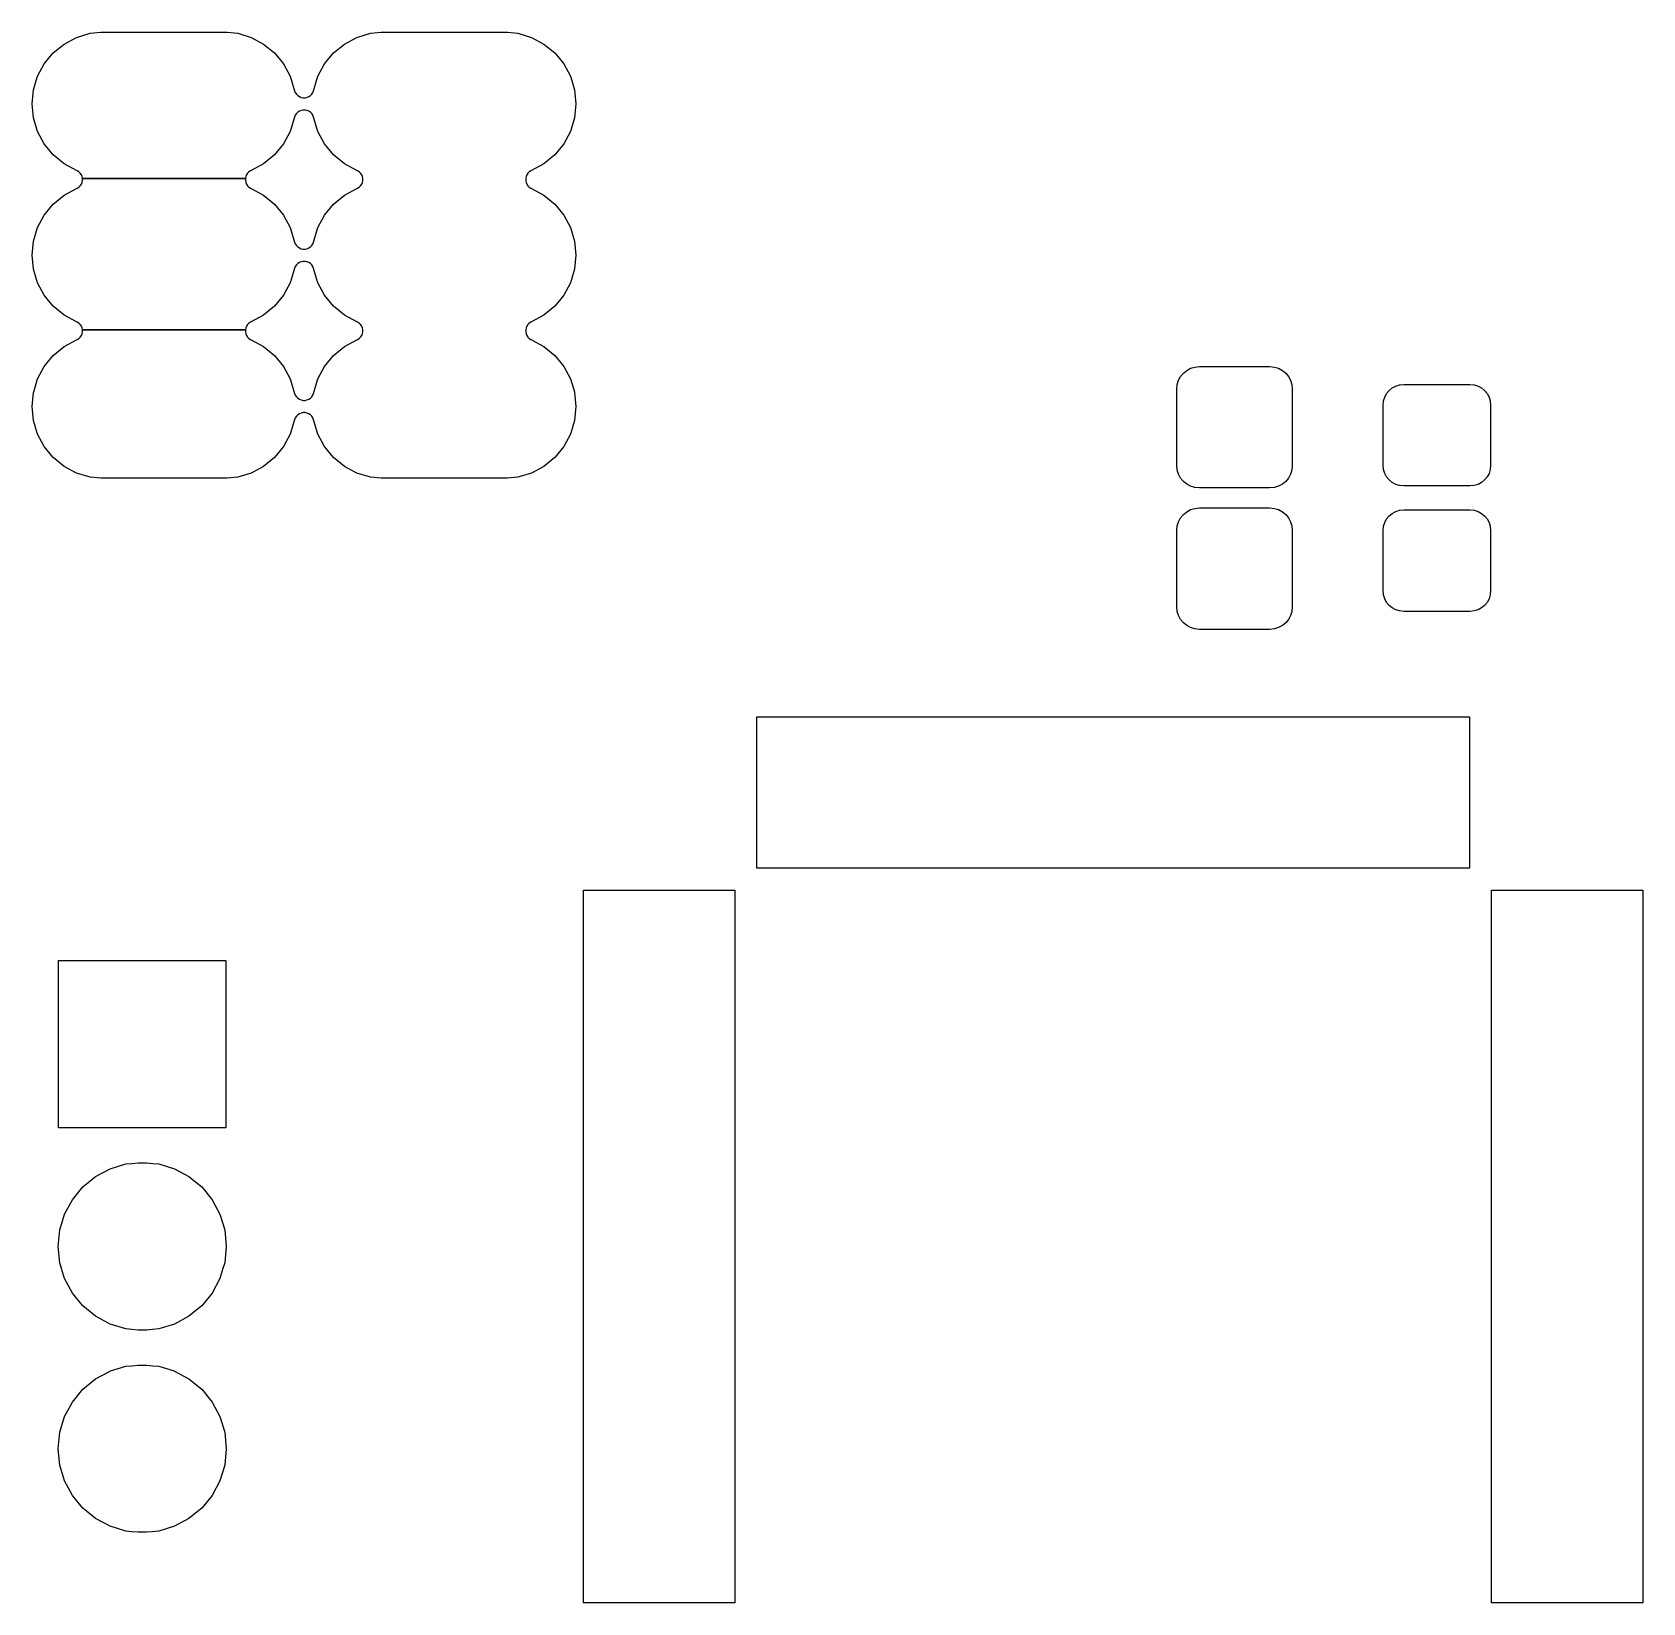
# Model space of a CAD drawing. Extents: x 130.5 to 171.5, y -129.9 to -85.4.
# Drawn here: x 131.88 to 152.1, y -109.47 to -89.75 of the extents above; entities that cross this region are included whole.
import ezdxf

# ---------------------------------------------------------------- set-up
doc = ezdxf.new("R2010")
doc.units = 0
doc.header["$MEASUREMENT"] = 0
doc.layers.add('BLACK', color=7, linetype='CONTINUOUS')

msp = doc.modelspace()

# ---------------------------------------------------------------- linework, layer by layer
at = {"layer": 'BLACK', "linetype": 'CONTINUOUS'}
for p, q in [((132.436, -89.8185), (132.606, -89.767)), ((132.606, -89.767), (132.738, -89.754)), ((132.606, -89.767), (132.606, -89.767)), ((132.606, -89.767), (132.606, -89.767)), ((132.738, -89.754), (134.326, -89.754)), ((134.326, -89.754), (134.458, -89.767)), ((134.458, -89.767), (134.458, -89.767)), ((134.458, -89.767), (134.458, -89.767)), ((134.458, -89.767), (134.628, -89.8185)), ((135.956, -89.8185), (136.126, -89.767)), ((136.126, -89.767), (136.258, -89.754)), ((136.126, -89.767), (136.126, -89.767)), ((136.126, -89.767), (136.126, -89.767)), ((136.258, -89.754), (137.846, -89.754)), ((137.846, -89.754), (137.978, -89.767)), ((137.978, -89.767), (137.978, -89.767)), ((137.978, -89.767), (137.978, -89.767)), ((137.978, -89.767), (138.148, -89.8185)), ((132.143, -90.0145), (132.28, -89.9021)), ((132.28, -89.9021), (132.436, -89.8185)), ((132.436, -89.8185), (132.436, -89.8185)), ((132.436, -89.8185), (132.436, -89.8185)), ((134.628, -89.8185), (134.628, -89.8185)), ((134.628, -89.8185), (134.628, -89.8185)), ((134.628, -89.8185), (134.784, -89.9021)), ((134.784, -89.9021), (134.921, -90.0145)), ((135.663, -90.0145), (135.8, -89.9021)), ((135.8, -89.9021), (135.956, -89.8185)), ((135.956, -89.8185), (135.956, -89.8185)), ((135.956, -89.8185), (135.956, -89.8185)), ((138.148, -89.8185), (138.148, -89.8185)), ((138.148, -89.8185), (138.148, -89.8185)), ((138.148, -89.8185), (138.304, -89.9021)), ((138.304, -89.9021), (138.441, -90.0145)), ((131.946, -90.3079), (132.03, -90.1516)), ((132.03, -90.1516), (132.143, -90.0145)), ((134.921, -90.0145), (135.034, -90.1516)), ((135.034, -90.1516), (135.118, -90.3079)), ((135.466, -90.3079), (135.55, -90.1516)), ((135.55, -90.1516), (135.663, -90.0145)), ((138.441, -90.0145), (138.554, -90.1516)), ((138.554, -90.1516), (138.638, -90.3079)), ((131.895, -90.4776), (131.946, -90.3079)), ((131.946, -90.3079), (131.946, -90.3079)), ((131.946, -90.3079), (131.946, -90.3079)), ((135.118, -90.3079), (135.172, -90.4888)), ((135.412, -90.4888), (135.466, -90.3079)), ((138.638, -90.3079), (138.638, -90.3079)), ((138.638, -90.3079), (138.638, -90.3079)), ((138.638, -90.3079), (138.689, -90.4776)), ((131.878, -90.654), (131.895, -90.4776)), ((131.895, -90.4776), (131.895, -90.4776)), ((135.172, -90.4888), (135.182, -90.5114)), ((135.182, -90.5114), (135.195, -90.5318)), ((135.195, -90.5318), (135.213, -90.5491)), ((135.213, -90.5491), (135.233, -90.5627)), ((135.233, -90.5627), (135.256, -90.5721)), ((135.256, -90.5721), (135.28, -90.5769)), ((135.28, -90.5769), (135.304, -90.5769)), ((135.304, -90.5769), (135.328, -90.5721)), ((135.328, -90.5721), (135.351, -90.5627)), ((135.351, -90.5627), (135.371, -90.5491)), ((135.371, -90.5491), (135.389, -90.5318)), ((135.389, -90.5318), (135.402, -90.5114)), ((135.402, -90.5114), (135.412, -90.4888)), ((138.689, -90.4776), (138.689, -90.4776)), ((138.689, -90.4776), (138.706, -90.654)), ((131.895, -90.8304), (131.878, -90.654)), ((135.182, -90.7966), (135.172, -90.8192)), ((135.195, -90.7762), (135.182, -90.7966)), ((135.213, -90.7589), (135.195, -90.7762)), ((135.233, -90.7452), (135.213, -90.7589)), ((135.256, -90.7359), (135.233, -90.7452)), ((135.28, -90.7311), (135.256, -90.7359)), ((135.304, -90.7311), (135.28, -90.7311)), ((135.328, -90.7359), (135.304, -90.7311)), ((135.351, -90.7452), (135.328, -90.7359)), ((135.371, -90.7589), (135.351, -90.7452)), ((135.389, -90.7762), (135.371, -90.7589)), ((135.402, -90.7966), (135.389, -90.7762)), ((135.412, -90.8192), (135.402, -90.7966)), ((138.706, -90.654), (138.689, -90.8304)), ((131.938, -90.9715), (131.895, -90.8304)), ((131.895, -90.8304), (131.895, -90.8304)), ((131.895, -90.8304), (131.895, -90.8304)), ((131.946, -91.0001), (131.938, -90.9715)), ((132.03, -91.1564), (131.946, -91.0001)), ((135.118, -91.0001), (135.034, -91.1564)), ((135.172, -90.8192), (135.118, -91.0001)), ((135.466, -91.0001), (135.412, -90.8192)), ((135.55, -91.1564), (135.466, -91.0001)), ((138.638, -91.0001), (138.554, -91.1564)), ((138.646, -90.9715), (138.638, -91.0001)), ((138.689, -90.8304), (138.646, -90.9715)), ((138.689, -90.8304), (138.689, -90.8304)), ((138.689, -90.8304), (138.689, -90.8304)), ((132.143, -91.2935), (132.03, -91.1564)), ((135.034, -91.1564), (134.921, -91.2935)), ((135.663, -91.2935), (135.55, -91.1564)), ((138.554, -91.1564), (138.441, -91.2935)), ((132.28, -91.4059), (132.143, -91.2935)), ((132.444, -91.4938), (132.28, -91.4059)), ((134.784, -91.4059), (134.62, -91.4938)), ((134.921, -91.2935), (134.784, -91.4059)), ((135.8, -91.4059), (135.663, -91.2935)), ((135.964, -91.4938), (135.8, -91.4059)), ((138.304, -91.4059), (138.14, -91.4938)), ((138.441, -91.2935), (138.304, -91.4059)), ((132.464, -91.5074), (132.444, -91.4938)), ((132.482, -91.5247), (132.464, -91.5074)), ((132.495, -91.5451), (132.482, -91.5247)), ((132.505, -91.5677), (132.495, -91.5451)), ((132.509, -91.5917), (132.505, -91.5677)), ((132.509, -91.6163), (132.509, -91.5917)), ((132.509, -91.5917), (134.555, -91.5917)), ((134.555, -91.5917), (132.509, -91.5917)), ((134.559, -91.5677), (134.555, -91.5917)), ((134.555, -91.5917), (134.555, -91.6163)), ((134.569, -91.5451), (134.559, -91.5677)), ((134.582, -91.5247), (134.569, -91.5451)), ((134.6, -91.5074), (134.582, -91.5247)), ((134.62, -91.4938), (134.6, -91.5074)), ((135.984, -91.5074), (135.964, -91.4938)), ((136.002, -91.5247), (135.984, -91.5074)), ((136.015, -91.5451), (136.002, -91.5247)), ((136.025, -91.5677), (136.015, -91.5451)), ((136.029, -91.5917), (136.025, -91.5677)), ((136.029, -91.6163), (136.029, -91.5917)), ((138.079, -91.5677), (138.075, -91.5917)), ((138.075, -91.5917), (138.075, -91.6163)), ((138.089, -91.5451), (138.079, -91.5677)), ((138.102, -91.5247), (138.089, -91.5451)), ((138.12, -91.5074), (138.102, -91.5247)), ((138.14, -91.4938), (138.12, -91.5074)), ((132.143, -91.9145), (132.28, -91.8021)), ((132.28, -91.8021), (132.444, -91.7142)), ((132.444, -91.7142), (132.464, -91.7006)), ((132.464, -91.7006), (132.482, -91.6833)), ((132.482, -91.6833), (132.495, -91.6629)), ((132.495, -91.6629), (132.505, -91.6403)), ((132.505, -91.6403), (132.509, -91.6163)), ((134.555, -91.6163), (134.559, -91.6403)), ((134.559, -91.6403), (134.569, -91.6629)), ((134.569, -91.6629), (134.582, -91.6833)), ((134.582, -91.6833), (134.6, -91.7006)), ((134.6, -91.7006), (134.62, -91.7142)), ((134.62, -91.7142), (134.784, -91.8021)), ((134.784, -91.8021), (134.921, -91.9145)), ((135.663, -91.9145), (135.8, -91.8021)), ((135.8, -91.8021), (135.964, -91.7142)), ((135.964, -91.7142), (135.984, -91.7006)), ((135.984, -91.7006), (136.002, -91.6833)), ((136.002, -91.6833), (136.015, -91.6629)), ((136.015, -91.6629), (136.025, -91.6403)), ((136.025, -91.6403), (136.029, -91.6163)), ((138.075, -91.6163), (138.079, -91.6403)), ((138.079, -91.6403), (138.089, -91.6629)), ((138.089, -91.6629), (138.102, -91.6833)), ((138.102, -91.6833), (138.12, -91.7006)), ((138.12, -91.7006), (138.14, -91.7142)), ((138.14, -91.7142), (138.304, -91.8021)), ((138.304, -91.8021), (138.441, -91.9145)), ((132.03, -92.0516), (132.143, -91.9145)), ((134.921, -91.9145), (135.034, -92.0516)), ((135.55, -92.0516), (135.663, -91.9145)), ((138.441, -91.9145), (138.554, -92.0516)), ((131.895, -92.3776), (131.946, -92.2079)), ((131.946, -92.2079), (132.03, -92.0516)), ((135.034, -92.0516), (135.118, -92.2079)), ((135.118, -92.2079), (135.172, -92.3888)), ((135.412, -92.3888), (135.466, -92.2079)), ((135.466, -92.2079), (135.55, -92.0516)), ((138.554, -92.0516), (138.638, -92.2079)), ((138.638, -92.2079), (138.689, -92.3776)), ((131.878, -92.554), (131.895, -92.3776)), ((135.172, -92.3888), (135.182, -92.4114)), ((135.182, -92.4114), (135.195, -92.4318)), ((135.389, -92.4318), (135.402, -92.4114)), ((135.402, -92.4114), (135.412, -92.3888)), ((138.689, -92.3776), (138.706, -92.554)), ((131.895, -92.7304), (131.878, -92.554)), ((135.195, -92.4318), (135.213, -92.4491)), ((135.213, -92.4491), (135.233, -92.4627)), ((135.233, -92.4627), (135.256, -92.4721)), ((135.256, -92.4721), (135.28, -92.4769)), ((135.28, -92.4769), (135.304, -92.4769)), ((135.304, -92.4769), (135.328, -92.4721)), ((135.328, -92.4721), (135.351, -92.4627)), ((135.351, -92.4627), (135.371, -92.4491)), ((135.371, -92.4491), (135.389, -92.4318)), ((138.706, -92.554), (138.689, -92.7304)), ((131.946, -92.9001), (131.895, -92.7304)), ((135.172, -92.7192), (135.118, -92.9001)), ((135.182, -92.6966), (135.172, -92.7192)), ((135.195, -92.6762), (135.182, -92.6966)), ((135.213, -92.6589), (135.195, -92.6762)), ((135.233, -92.6452), (135.213, -92.6589)), ((135.256, -92.6359), (135.233, -92.6452)), ((135.28, -92.6311), (135.256, -92.6359)), ((135.304, -92.6311), (135.28, -92.6311)), ((135.328, -92.6359), (135.304, -92.6311)), ((135.351, -92.6452), (135.328, -92.6359)), ((135.371, -92.6589), (135.351, -92.6452)), ((135.389, -92.6762), (135.371, -92.6589)), ((135.402, -92.6966), (135.389, -92.6762)), ((135.412, -92.7192), (135.402, -92.6966)), ((135.466, -92.9001), (135.412, -92.7192)), ((138.689, -92.7304), (138.638, -92.9001)), ((132.03, -93.0564), (131.946, -92.9001)), ((135.118, -92.9001), (135.034, -93.0564)), ((135.55, -93.0564), (135.466, -92.9001)), ((138.638, -92.9001), (138.554, -93.0564)), ((132.143, -93.1935), (132.03, -93.0564)), ((132.28, -93.3059), (132.143, -93.1935)), ((134.921, -93.1935), (134.784, -93.3059)), ((135.034, -93.0564), (134.921, -93.1935)), ((135.663, -93.1935), (135.55, -93.0564)), ((135.8, -93.3059), (135.663, -93.1935)), ((138.441, -93.1935), (138.304, -93.3059)), ((138.554, -93.0564), (138.441, -93.1935)), ((132.444, -93.3938), (132.28, -93.3059)), ((132.464, -93.4074), (132.444, -93.3938)), ((132.482, -93.4247), (132.464, -93.4074)), ((132.495, -93.4451), (132.482, -93.4247)), ((134.582, -93.4247), (134.569, -93.4451)), ((134.6, -93.4074), (134.582, -93.4247)), ((134.62, -93.3938), (134.6, -93.4074)), ((134.784, -93.3059), (134.62, -93.3938)), ((135.964, -93.3938), (135.8, -93.3059)), ((135.984, -93.4074), (135.964, -93.3938)), ((136.002, -93.4247), (135.984, -93.4074)), ((136.015, -93.4451), (136.002, -93.4247)), ((138.102, -93.4247), (138.089, -93.4451)), ((138.12, -93.4074), (138.102, -93.4247)), ((138.14, -93.3938), (138.12, -93.4074)), ((138.304, -93.3059), (138.14, -93.3938)), ((132.28, -93.7021), (132.444, -93.6142)), ((132.444, -93.6142), (132.464, -93.6006)), ((132.464, -93.6006), (132.482, -93.5833)), ((132.482, -93.5833), (132.495, -93.5629)), ((132.505, -93.4677), (132.495, -93.4451)), ((132.495, -93.5629), (132.505, -93.5403)), ((132.509, -93.4917), (132.505, -93.4677)), ((132.505, -93.5403), (132.509, -93.5163)), ((132.509, -93.5163), (132.509, -93.4917)), ((132.509, -93.4917), (134.555, -93.4917)), ((134.555, -93.4917), (132.509, -93.4917)), ((134.559, -93.4677), (134.555, -93.4917)), ((134.555, -93.4917), (134.555, -93.5163)), ((134.555, -93.5163), (134.559, -93.5403)), ((134.569, -93.4451), (134.559, -93.4677)), ((134.559, -93.5403), (134.569, -93.5629)), ((134.569, -93.5629), (134.582, -93.5833)), ((134.582, -93.5833), (134.6, -93.6006)), ((134.6, -93.6006), (134.62, -93.6142)), ((134.62, -93.6142), (134.784, -93.7021)), ((135.8, -93.7021), (135.964, -93.6142)), ((135.964, -93.6142), (135.984, -93.6006)), ((135.984, -93.6006), (136.002, -93.5833)), ((136.002, -93.5833), (136.015, -93.5629)), ((136.025, -93.4677), (136.015, -93.4451)), ((136.015, -93.5629), (136.025, -93.5403)), ((136.029, -93.4917), (136.025, -93.4677)), ((136.025, -93.5403), (136.029, -93.5163)), ((136.029, -93.5163), (136.029, -93.4917)), ((138.079, -93.4677), (138.075, -93.4917)), ((138.075, -93.4917), (138.075, -93.5163)), ((138.075, -93.5163), (138.079, -93.5403)), ((138.089, -93.4451), (138.079, -93.4677)), ((138.079, -93.5403), (138.089, -93.5629)), ((138.089, -93.5629), (138.102, -93.5833)), ((138.102, -93.5833), (138.12, -93.6006)), ((138.12, -93.6006), (138.14, -93.6142)), ((138.14, -93.6142), (138.304, -93.7021)), ((132.03, -93.9516), (132.143, -93.8145)), ((132.143, -93.8145), (132.28, -93.7021)), ((134.784, -93.7021), (134.921, -93.8145)), ((134.921, -93.8145), (135.034, -93.9516)), ((135.55, -93.9516), (135.663, -93.8145)), ((135.663, -93.8145), (135.8, -93.7021)), ((138.304, -93.7021), (138.441, -93.8145)), ((138.441, -93.8145), (138.554, -93.9516)), ((131.946, -94.1079), (132.03, -93.9516)), ((135.034, -93.9516), (135.118, -94.1079)), ((135.466, -94.1079), (135.55, -93.9516)), ((138.554, -93.9516), (138.638, -94.1079)), ((146.299, -94.0767), (146.333, -94.0344)), ((146.333, -94.0344), (146.376, -93.9997)), ((146.376, -93.9997), (146.424, -93.9739)), ((146.424, -93.9739), (146.476, -93.958)), ((146.476, -93.958), (146.537, -93.952)), ((146.537, -93.952), (147.415, -93.952)), ((147.415, -93.952), (147.476, -93.958)), ((147.476, -93.958), (147.528, -93.9739)), ((147.528, -93.9739), (147.576, -93.9997)), ((147.576, -93.9997), (147.619, -94.0344)), ((147.619, -94.0344), (147.653, -94.0767)), ((131.897, -94.2704), (131.946, -94.1079)), ((131.946, -94.1079), (131.946, -94.1079)), ((131.946, -94.1079), (131.946, -94.1079)), ((135.118, -94.1079), (135.172, -94.2888)), ((135.412, -94.2888), (135.466, -94.1079)), ((138.638, -94.1079), (138.638, -94.1079)), ((138.638, -94.1079), (138.638, -94.1079)), ((138.638, -94.1079), (138.687, -94.2704)), ((146.251, -94.2379), (146.257, -94.1773)), ((146.251, -95.1911), (146.251, -94.2379)), ((146.257, -94.1773), (146.273, -94.1249)), ((146.273, -94.1249), (146.299, -94.0767)), ((147.653, -94.0767), (147.679, -94.1249)), ((147.679, -94.1249), (147.695, -94.1773)), ((147.695, -94.1773), (147.701, -94.2379)), ((147.701, -94.2379), (147.701, -95.1911)), ((148.916, -94.2525), (148.955, -94.2207)), ((148.955, -94.2207), (148.999, -94.1971)), ((148.999, -94.1971), (149.047, -94.1825)), ((149.047, -94.1825), (149.103, -94.177)), ((149.103, -94.177), (149.929, -94.177)), ((149.929, -94.177), (149.985, -94.1825)), ((149.985, -94.1825), (150.033, -94.1971)), ((150.033, -94.1971), (150.077, -94.2207)), ((150.077, -94.2207), (150.116, -94.2525)), ((131.878, -94.454), (131.895, -94.2776)), ((131.895, -94.2776), (131.897, -94.2704)), ((135.172, -94.2888), (135.182, -94.3114)), ((135.182, -94.3114), (135.195, -94.3318)), ((135.195, -94.3318), (135.213, -94.3491)), ((135.213, -94.3491), (135.233, -94.3627)), ((135.233, -94.3627), (135.256, -94.3721)), ((135.256, -94.3721), (135.28, -94.3769)), ((135.28, -94.3769), (135.304, -94.3769)), ((135.304, -94.3769), (135.328, -94.3721)), ((135.328, -94.3721), (135.351, -94.3627)), ((135.351, -94.3627), (135.371, -94.3491)), ((135.371, -94.3491), (135.389, -94.3318)), ((135.389, -94.3318), (135.402, -94.3114)), ((135.402, -94.3114), (135.412, -94.2888)), ((138.687, -94.2704), (138.689, -94.2776)), ((138.689, -94.2776), (138.706, -94.454)), ((148.841, -94.4394), (148.847, -94.3834)), ((148.841, -95.1896), (148.841, -94.4394)), ((148.847, -94.3834), (148.861, -94.3354)), ((148.861, -94.3354), (148.885, -94.2912)), ((148.885, -94.2912), (148.916, -94.2525)), ((150.116, -94.2525), (150.147, -94.2912)), ((150.147, -94.2912), (150.171, -94.3354)), ((150.171, -94.3354), (150.185, -94.3834)), ((150.185, -94.3834), (150.191, -94.4394)), ((150.191, -94.4394), (150.191, -95.1896)), ((131.895, -94.6304), (131.878, -94.454)), ((131.946, -94.8001), (131.895, -94.6304)), ((135.172, -94.6192), (135.118, -94.8001)), ((135.182, -94.5966), (135.172, -94.6192)), ((135.195, -94.5762), (135.182, -94.5966)), ((135.213, -94.5589), (135.195, -94.5762)), ((135.233, -94.5452), (135.213, -94.5589)), ((135.256, -94.5359), (135.233, -94.5452)), ((135.28, -94.5311), (135.256, -94.5359)), ((135.304, -94.5311), (135.28, -94.5311)), ((135.328, -94.5359), (135.304, -94.5311)), ((135.351, -94.5452), (135.328, -94.5359)), ((135.371, -94.5589), (135.351, -94.5452)), ((135.389, -94.5762), (135.371, -94.5589)), ((135.402, -94.5966), (135.389, -94.5762)), ((135.412, -94.6192), (135.402, -94.5966)), ((135.466, -94.8001), (135.412, -94.6192)), ((138.689, -94.6304), (138.638, -94.8001)), ((138.706, -94.454), (138.689, -94.6304)), ((132.03, -94.9564), (131.946, -94.8001)), ((135.118, -94.8001), (135.034, -94.9564)), ((135.55, -94.9564), (135.466, -94.8001)), ((138.638, -94.8001), (138.554, -94.9564)), ((132.143, -95.0935), (132.03, -94.9564)), ((135.034, -94.9564), (134.921, -95.0935)), ((135.663, -95.0935), (135.55, -94.9564)), ((138.554, -94.9564), (138.441, -95.0935)), ((132.28, -95.2059), (132.143, -95.0935)), ((132.436, -95.2895), (132.28, -95.2059)), ((134.784, -95.2059), (134.628, -95.2895)), ((134.921, -95.0935), (134.784, -95.2059)), ((135.8, -95.2059), (135.663, -95.0935)), ((135.956, -95.2895), (135.8, -95.2059)), ((138.304, -95.2059), (138.148, -95.2895)), ((138.441, -95.0935), (138.304, -95.2059)), ((146.257, -95.2517), (146.251, -95.1911)), ((146.273, -95.3041), (146.257, -95.2517)), ((147.695, -95.2517), (147.679, -95.3041)), ((147.701, -95.1911), (147.695, -95.2517)), ((148.847, -95.2456), (148.841, -95.1896)), ((148.861, -95.2936), (148.847, -95.2456)), ((150.185, -95.2456), (150.171, -95.2936)), ((150.191, -95.1896), (150.185, -95.2456)), ((132.606, -95.341), (132.436, -95.2895)), ((132.436, -95.2895), (132.436, -95.2895)), ((132.436, -95.2895), (132.436, -95.2895)), ((132.738, -95.354), (132.606, -95.341)), ((132.606, -95.341), (132.606, -95.341)), ((132.606, -95.341), (132.606, -95.341)), ((134.326, -95.354), (132.738, -95.354)), ((134.458, -95.341), (134.326, -95.354)), ((134.628, -95.2895), (134.458, -95.341)), ((134.458, -95.341), (134.458, -95.341)), ((134.458, -95.341), (134.458, -95.341)), ((134.628, -95.2895), (134.628, -95.2895)), ((134.628, -95.2895), (134.628, -95.2895)), ((136.126, -95.341), (135.956, -95.2895)), ((135.956, -95.2895), (135.956, -95.2895)), ((135.956, -95.2895), (135.956, -95.2895)), ((136.258, -95.354), (136.126, -95.341)), ((136.126, -95.341), (136.126, -95.341)), ((136.126, -95.341), (136.126, -95.341)), ((137.846, -95.354), (136.258, -95.354)), ((137.978, -95.341), (137.846, -95.354)), ((138.148, -95.2895), (137.978, -95.341)), ((137.978, -95.341), (137.978, -95.341)), ((137.978, -95.341), (137.978, -95.341)), ((138.148, -95.2895), (138.148, -95.2895)), ((138.148, -95.2895), (138.148, -95.2895)), ((146.299, -95.3523), (146.273, -95.3041)), ((146.333, -95.3946), (146.299, -95.3523)), ((146.376, -95.4293), (146.333, -95.3946)), ((146.424, -95.4551), (146.376, -95.4293)), ((146.476, -95.471), (146.424, -95.4551)), ((147.528, -95.4551), (147.476, -95.471)), ((147.576, -95.4293), (147.528, -95.4551)), ((147.619, -95.3946), (147.576, -95.4293)), ((147.653, -95.3523), (147.619, -95.3946)), ((147.679, -95.3041), (147.653, -95.3523)), ((148.885, -95.3378), (148.861, -95.2936)), ((148.916, -95.3765), (148.885, -95.3378)), ((148.955, -95.4083), (148.916, -95.3765)), ((148.999, -95.4319), (148.955, -95.4083)), ((149.047, -95.4465), (148.999, -95.4319)), ((149.103, -95.452), (149.047, -95.4465)), ((149.929, -95.452), (149.103, -95.452)), ((149.985, -95.4465), (149.929, -95.452)), ((150.033, -95.4319), (149.985, -95.4465)), ((150.077, -95.4083), (150.033, -95.4319)), ((150.116, -95.3765), (150.077, -95.4083)), ((150.147, -95.3378), (150.116, -95.3765)), ((150.171, -95.2936), (150.147, -95.3378)), ((146.537, -95.477), (146.476, -95.471)), ((147.415, -95.477), (146.537, -95.477)), ((147.476, -95.471), (147.415, -95.477)), ((146.273, -95.8999), (146.299, -95.8517)), ((146.299, -95.8517), (146.333, -95.8094)), ((146.333, -95.8094), (146.376, -95.7747)), ((146.376, -95.7747), (146.424, -95.7489)), ((146.424, -95.7489), (146.476, -95.733)), ((146.476, -95.733), (146.537, -95.727)), ((146.537, -95.727), (147.415, -95.727)), ((147.415, -95.727), (147.476, -95.733)), ((147.476, -95.733), (147.528, -95.7489)), ((147.528, -95.7489), (147.576, -95.7747)), ((147.576, -95.7747), (147.619, -95.8094)), ((147.619, -95.8094), (147.653, -95.8517)), ((147.653, -95.8517), (147.679, -95.8999)), ((148.885, -95.8662), (148.916, -95.8275)), ((148.916, -95.8275), (148.955, -95.7957)), ((148.955, -95.7957), (148.999, -95.7721)), ((148.999, -95.7721), (149.047, -95.7575)), ((149.047, -95.7575), (149.103, -95.752)), ((149.103, -95.752), (149.929, -95.752)), ((149.929, -95.752), (149.985, -95.7575)), ((149.985, -95.7575), (150.033, -95.7721)), ((150.033, -95.7721), (150.077, -95.7957)), ((150.077, -95.7957), (150.116, -95.8275)), ((150.116, -95.8275), (150.147, -95.8662)), ((146.251, -96.0129), (146.257, -95.9523)), ((146.251, -96.9661), (146.251, -96.0129)), ((146.257, -95.9523), (146.273, -95.8999)), ((147.679, -95.8999), (147.695, -95.9523)), ((147.695, -95.9523), (147.701, -96.0129)), ((147.701, -96.0129), (147.701, -96.9661)), ((148.841, -96.0144), (148.847, -95.9584)), ((148.841, -96.7646), (148.841, -96.0144)), ((148.847, -95.9584), (148.861, -95.9104)), ((148.861, -95.9104), (148.885, -95.8662)), ((150.147, -95.8662), (150.171, -95.9104)), ((150.171, -95.9104), (150.185, -95.9584)), ((150.185, -95.9584), (150.191, -96.0144)), ((150.191, -96.0144), (150.191, -96.7646)), ((148.847, -96.8206), (148.841, -96.7646)), ((148.861, -96.8686), (148.847, -96.8206)), ((148.885, -96.9128), (148.861, -96.8686)), ((150.171, -96.8686), (150.147, -96.9128)), ((150.185, -96.8206), (150.171, -96.8686)), ((150.191, -96.7646), (150.185, -96.8206)), ((146.257, -97.0267), (146.251, -96.9661)), ((146.273, -97.0791), (146.257, -97.0267)), ((147.695, -97.0267), (147.679, -97.0791)), ((147.701, -96.9661), (147.695, -97.0267)), ((148.916, -96.9515), (148.885, -96.9128)), ((148.955, -96.9833), (148.916, -96.9515)), ((148.999, -97.0069), (148.955, -96.9833)), ((149.047, -97.0215), (148.999, -97.0069)), ((149.103, -97.027), (149.047, -97.0215)), ((149.929, -97.027), (149.103, -97.027)), ((149.985, -97.0215), (149.929, -97.027)), ((150.033, -97.0069), (149.985, -97.0215)), ((150.077, -96.9833), (150.033, -97.0069)), ((150.116, -96.9515), (150.077, -96.9833)), ((150.147, -96.9128), (150.116, -96.9515)), ((146.299, -97.1273), (146.273, -97.0791)), ((146.333, -97.1696), (146.299, -97.1273)), ((146.376, -97.2043), (146.333, -97.1696)), ((146.424, -97.2301), (146.376, -97.2043)), ((146.476, -97.246), (146.424, -97.2301)), ((146.537, -97.252), (146.476, -97.246)), ((147.415, -97.252), (146.537, -97.252)), ((147.476, -97.246), (147.415, -97.252)), ((147.528, -97.2301), (147.476, -97.246)), ((147.576, -97.2043), (147.528, -97.2301)), ((147.619, -97.1696), (147.576, -97.2043)), ((147.653, -97.1273), (147.619, -97.1696)), ((147.679, -97.0791), (147.653, -97.1273)), ((140.977, -100.25), (140.977, -98.35)), ((140.977, -98.35), (149.927, -98.35)), ((149.927, -98.35), (149.927, -100.25)), ((149.927, -100.25), (140.977, -100.25)), ((138.802, -109.475), (138.802, -100.525)), ((138.802, -100.525), (140.702, -100.525)), ((140.702, -100.525), (140.702, -109.475)), ((150.202, -109.475), (150.202, -100.525)), ((150.202, -100.525), (152.102, -100.525)), ((152.102, -100.525), (152.102, -109.475)), ((132.21, -103.51), (132.21, -101.41)), ((132.21, -101.41), (134.31, -101.41)), ((134.31, -101.41), (134.31, -103.51)), ((134.31, -103.51), (132.21, -103.51)), ((133.131, -103.958), (133.208, -103.95)), ((133.208, -103.95), (133.312, -103.95)), ((133.312, -103.95), (133.389, -103.958)), ((132.514, -104.254), (132.674, -104.123)), ((132.674, -104.123), (132.856, -104.025)), ((132.856, -104.025), (133.054, -103.965)), ((132.856, -104.025), (132.856, -104.025)), ((133.054, -103.965), (133.131, -103.958)), ((133.389, -103.958), (133.466, -103.965)), ((133.466, -103.965), (133.664, -104.025)), ((133.664, -104.025), (133.664, -104.025)), ((133.664, -104.025), (133.846, -104.123)), ((133.846, -104.123), (134.006, -104.254)), ((132.383, -104.414), (132.514, -104.254)), ((134.006, -104.254), (134.137, -104.414)), ((132.285, -104.596), (132.383, -104.414)), ((134.137, -104.414), (134.235, -104.596)), ((132.225, -104.794), (132.285, -104.596)), ((132.285, -104.596), (132.285, -104.596)), ((134.235, -104.596), (134.235, -104.596)), ((134.235, -104.596), (134.295, -104.794)), ((132.205, -105), (132.225, -104.794)), ((134.295, -104.794), (134.315, -105)), ((132.225, -105.206), (132.205, -105)), ((134.315, -105), (134.295, -105.206)), ((132.247, -105.279), (132.225, -105.206)), ((132.285, -105.404), (132.247, -105.279)), ((134.273, -105.279), (134.235, -105.404)), ((134.295, -105.206), (134.273, -105.279)), ((132.383, -105.586), (132.285, -105.404)), ((134.235, -105.404), (134.137, -105.586)), ((132.514, -105.746), (132.383, -105.586)), ((132.674, -105.877), (132.514, -105.746)), ((134.006, -105.746), (133.846, -105.877)), ((134.137, -105.586), (134.006, -105.746)), ((132.856, -105.975), (132.674, -105.877)), ((133.846, -105.877), (133.664, -105.975)), ((133.054, -106.035), (132.856, -105.975)), ((132.856, -105.975), (132.856, -105.975)), ((133.131, -106.042), (133.054, -106.035)), ((133.208, -106.05), (133.131, -106.042)), ((133.312, -106.05), (133.208, -106.05)), ((133.389, -106.042), (133.312, -106.05)), ((133.466, -106.035), (133.389, -106.042)), ((133.664, -105.975), (133.466, -106.035)), ((133.664, -105.975), (133.664, -105.975)), ((132.674, -106.663), (132.856, -106.565)), ((132.856, -106.565), (132.86, -106.564)), ((132.86, -106.564), (133.054, -106.505)), ((133.054, -106.505), (133.131, -106.498)), ((133.131, -106.498), (133.208, -106.49)), ((133.208, -106.49), (133.312, -106.49)), ((133.312, -106.49), (133.389, -106.498)), ((133.389, -106.498), (133.466, -106.505)), ((133.466, -106.505), (133.66, -106.564)), ((133.66, -106.564), (133.664, -106.565)), ((133.664, -106.565), (133.846, -106.663)), ((132.514, -106.794), (132.674, -106.663)), ((133.846, -106.663), (134.006, -106.794)), ((132.285, -107.136), (132.383, -106.954)), ((132.383, -106.954), (132.514, -106.794)), ((134.006, -106.794), (134.137, -106.954)), ((134.137, -106.954), (134.235, -107.136)), ((132.225, -107.334), (132.285, -107.136)), ((132.285, -107.136), (132.285, -107.136)), ((134.235, -107.136), (134.235, -107.136)), ((134.235, -107.136), (134.295, -107.334)), ((132.205, -107.54), (132.225, -107.334)), ((134.295, -107.334), (134.315, -107.54)), ((132.225, -107.746), (132.205, -107.54)), ((134.315, -107.54), (134.295, -107.746)), ((132.285, -107.944), (132.225, -107.746)), ((134.295, -107.746), (134.235, -107.944)), ((132.383, -108.126), (132.285, -107.944)), ((132.285, -107.944), (132.285, -107.944)), ((134.235, -107.944), (134.137, -108.126)), ((134.235, -107.944), (134.235, -107.944)), ((132.514, -108.286), (132.383, -108.126)), ((134.137, -108.126), (134.006, -108.286)), ((132.674, -108.417), (132.514, -108.286)), ((134.006, -108.286), (133.846, -108.417)), ((132.856, -108.515), (132.674, -108.417)), ((133.054, -108.575), (132.856, -108.515)), ((132.856, -108.515), (132.856, -108.515)), ((133.131, -108.582), (133.054, -108.575)), ((133.208, -108.59), (133.131, -108.582)), ((133.312, -108.59), (133.208, -108.59)), ((133.389, -108.582), (133.312, -108.59)), ((133.466, -108.575), (133.389, -108.582)), ((133.664, -108.515), (133.466, -108.575)), ((133.846, -108.417), (133.664, -108.515)), ((133.664, -108.515), (133.664, -108.515)), ((140.702, -109.475), (138.802, -109.475)), ((152.102, -109.475), (150.202, -109.475))]:
    msp.add_line(p, q, dxfattribs=at)

doc.saveas('drawing.dxf')
